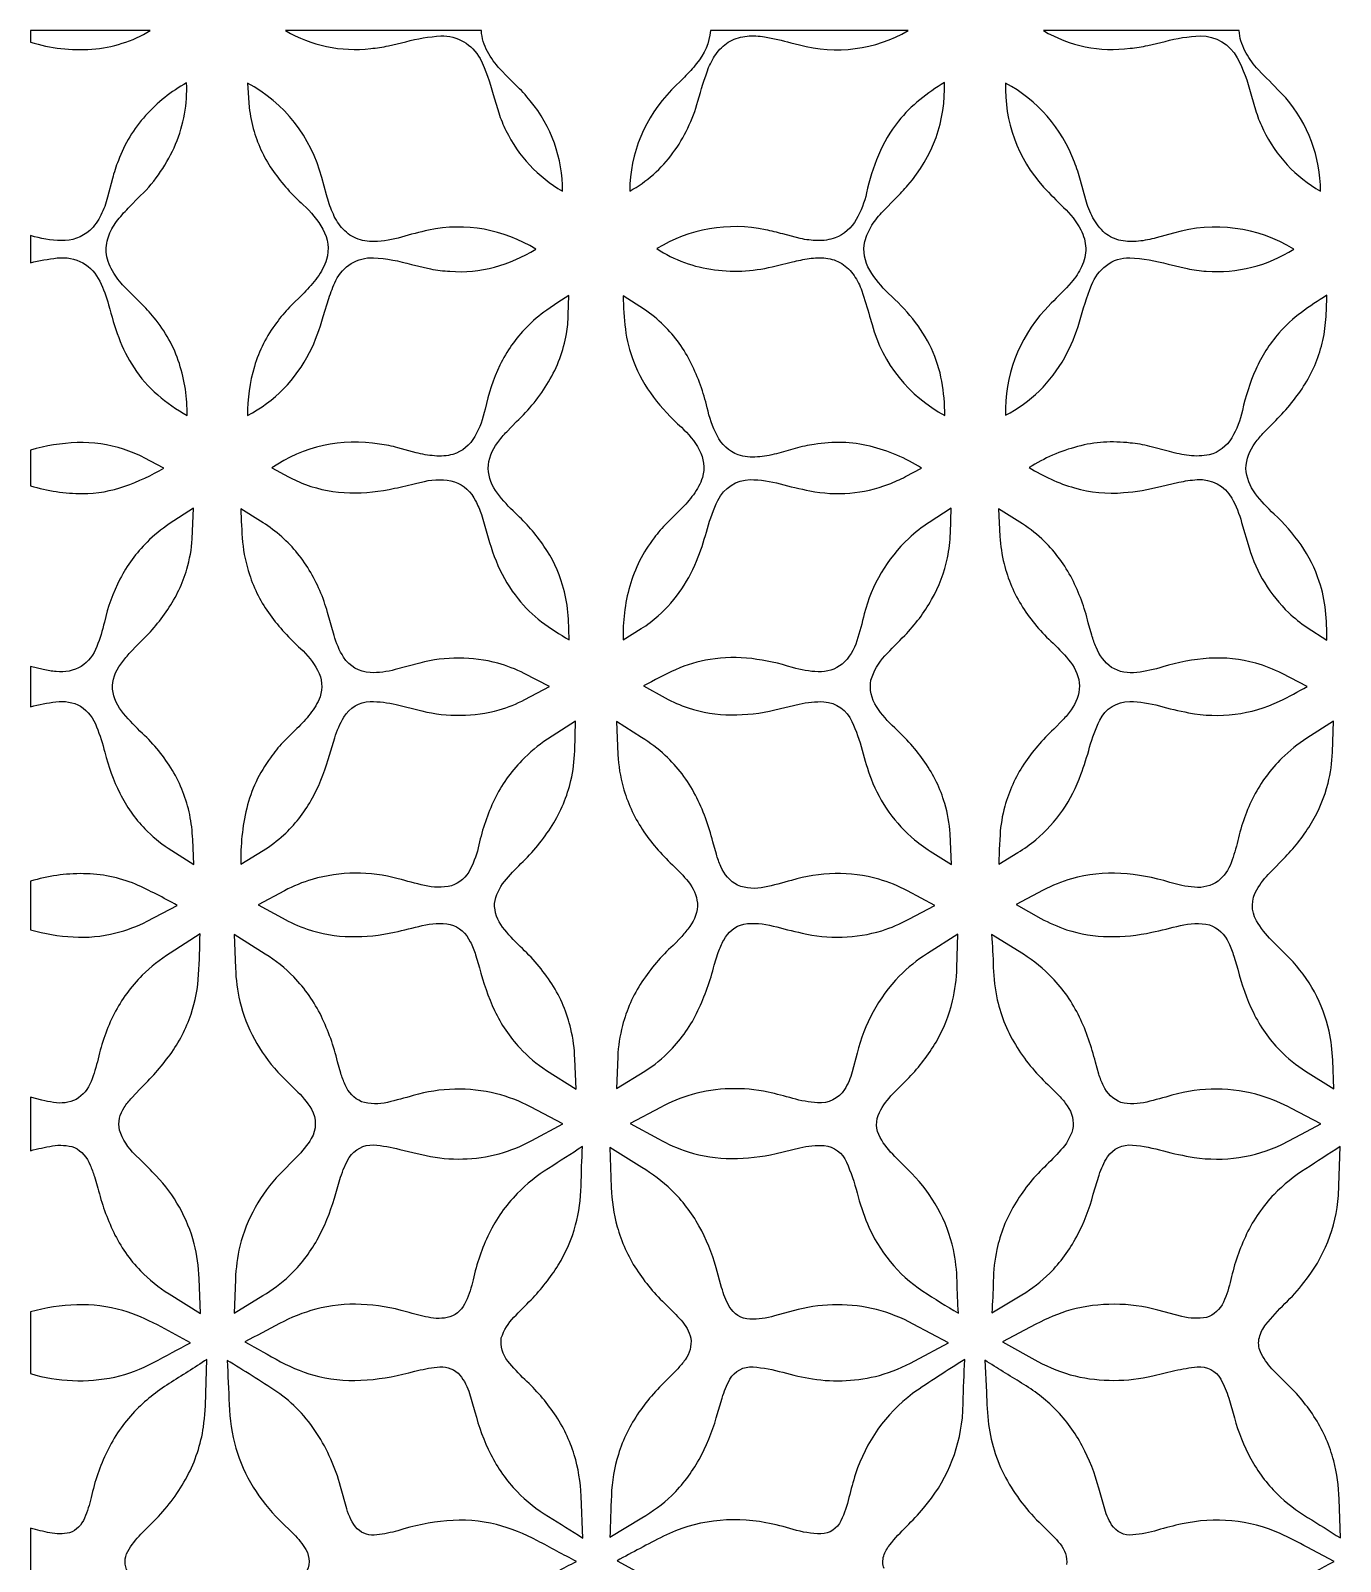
# Model space of a CAD drawing. Extents: x 0.7 to 38.5, y 8.6 to 28.3.
# Drawn here: x 0.7 to 9.15, y 18.47 to 28.34 of the extents above; entities that cross this region are included whole.
import ezdxf

# ---------------------------------------------------------------- set-up
doc = ezdxf.new("R2010")
doc.units = 0
doc.header["$LTSCALE"] = 100
doc.layers.add('LAYER_1', color=1, linetype='CONTINUOUS')

msp = doc.modelspace()

# ---------------------------------------------------------------- linework, layer by layer
at = {"layer": 'LAYER_1', "color": 7}
for points in [[(1.47169, 28.342606), (0.699984, 28.342606), (0.699984, 28.269166, 0.097096), (1.094573, 28.222971, 0.117247), (1.47169, 28.342606)], [(3.606567, 28.342606), (2.34329, 28.342606, 0.163977), (2.893099, 28.227511, 0.031808), (3.006916, 28.244489), (3.119142, 28.270647, -0.052202), (3.345778, 28.308453, -0.283393), (3.597683, 28.161771, -0.054849), (3.682573, 27.930595), (3.718114, 27.812305, 0.037702), (3.765094, 27.698234, 0.15141), (4.129724, 27.307742, 0.176443), (3.922041, 27.889729, 0.030721), (3.826941, 27.992945), (3.776103, 28.043277), (3.726992, 28.094772, -0.062049), (3.645699, 28.207298, -0.106192), (3.606567, 28.342606)], [(6.357782, 28.342606), (5.084042, 28.342606, -0.15352), (4.994044, 28.130752, -0.028215), (4.915222, 28.042805), (4.832532, 27.960208, 0.195734), (4.563254, 27.308136, 0.109174), (4.841169, 27.553551, 0.09203), (5.002706, 27.888545, -0.020619), (5.071753, 28.103878, -0.065037), (5.126246, 28.200755, -0.101641), (5.21039, 28.274497, -0.098505), (5.319586, 28.30692, -0.06233), (5.432633, 28.302604, -0.020046), (5.602133, 28.26413), (5.656949, 28.251201, 0.201646), (6.357782, 28.342606)], [(8.492264, 28.342606), (7.229974, 28.342606, 0.167152), (7.789654, 28.228498, 0.030296), (7.903132, 28.246627), (8.015204, 28.273139, -0.057526), (8.241938, 28.308453, -0.270067), (8.480616, 28.167496, -0.057828), (8.567085, 27.935604), (8.602602, 27.816614, 0.037521), (8.649408, 27.701788, 0.153486), (9.016803, 27.307939, 0.180409), (8.792734, 27.908484, 0.010066), (8.651179, 28.053755), (8.604965, 28.103632, -0.061524), (8.529135, 28.21281, -0.100356), (8.492264, 28.342606)], [(1.706025, 28.006008, 0.083366), (1.440943, 27.794673, 0.094609), (1.265586, 27.505159, 0.036307), (1.227559, 27.388424), (1.196342, 27.267913, -0.047082), (1.15365, 27.15325, -0.088306), (1.081198, 27.05406, -0.190233), (0.89792, 26.98869, -0.069267), (0.699984, 27.020893), (0.699984, 26.864144), (0.700182, 26.845981, -0.033445), (0.870578, 26.876803, -0.154728), (1.036976, 26.844994, -0.15135), (1.145606, 26.726889, -0.045278), (1.203005, 26.573545, 0.024399), (1.267955, 26.363986, 0.059444), (1.366664, 26.168641, 0.071046), (1.519293, 25.994493, 0.048932), (1.709382, 25.861064, 0.08128), (1.658966, 26.196131, 0.097795), (1.495578, 26.491814, 0.035368), (1.408723, 26.587281), (1.31541, 26.679435, -0.052689), (1.235532, 26.779843, -0.096216), (1.188988, 26.900074, -0.112674), (1.201367, 27.012787, -0.07561), (1.254259, 27.110916, -0.034531), (1.329547, 27.198236), (1.409109, 27.278524, 0.100015), (1.634634, 27.611173, 0.110687), (1.706025, 28.006008)], [(2.577428, 27.395198, 0.209481), (2.098295, 28.004232), (2.110115, 27.847186, 0.051132), (2.14074, 27.693101, 0.082938), (2.26573, 27.434657, 0.05602), (2.4572, 27.219298, -0.082553), (2.584165, 27.06166, -0.203147), (2.608225, 26.86671, -0.079822), (2.548586, 26.750792, -0.038778), (2.463222, 26.652438), (2.369861, 26.559303, 0.043663), (2.286236, 26.459042, 0.091873), (2.142886, 26.176513, 0.073563), (2.098295, 25.861853, 0.159254), (2.498855, 26.268337, 0.052512), (2.586287, 26.498476), (2.62259, 26.61636, -0.031942), (2.66824, 26.730689, -0.298326), (2.910669, 26.878358, -0.053768), (3.156874, 26.834704), (3.27893, 26.806205, 0.04007), (3.403227, 26.790902, 0.085886), (3.691259, 26.818145, 0.071699), (3.957379, 26.933042, 0.193617), (3.266219, 27.056231, 0.015334), (3.091756, 27.011219, -0.061193), (2.915253, 26.982301, -0.093021), (2.797746, 27.003521, -0.114837), (2.704938, 27.073077, -0.075278), (2.646203, 27.171301, -0.032512), (2.60816, 27.283555), (2.577428, 27.395198)], [(6.592314, 28.007983, 0.030654), (6.433146, 27.896219, 0.056871), (6.296188, 27.758841, 0.07081), (6.166163, 27.539856, 0.045811), (6.089886, 27.296291, -0.075131), (6.023726, 27.124143, -0.175), (5.887533, 27.00589, -0.086364), (5.774665, 26.988446, -0.050784), (5.661983, 27.002558), (5.549893, 27.031514, 0.021099), (5.438802, 27.0586, 0.190457), (4.737771, 26.936991, 0.112739), (5.110027, 26.800402, 0.097971), (5.506714, 26.826239), (5.611823, 26.851237, -0.0257), (5.720098, 26.873274, -0.06543), (5.827447, 26.875545, -0.104004), (5.92978, 26.841243, -0.098542), (6.00954, 26.763087, -0.061378), (6.059854, 26.664184, -0.016734), (6.109142, 26.501017), (6.125224, 26.448184, 0.20632), (6.594289, 25.861656, 0.04482), (6.57504, 26.082073, 0.06665), (6.50782, 26.292422, 0.063059), (6.387716, 26.483719, 0.035313), (6.232224, 26.648366, -0.070814), (6.110788, 26.798033, -0.189914), (6.078633, 26.982792, -0.080494), (6.124949, 27.088272, -0.045439), (6.196122, 27.178408), (6.277991, 27.261549, 0.024908), (6.3564, 27.346041, 0.191734), (6.592314, 28.007983)], [(7.429958, 27.495091, 0.182224), (6.986163, 28.004627, 0.194255), (7.230566, 27.334196, 0.011693), (7.360152, 27.202778, -0.072588), (7.472039, 27.058409, -0.106165), (7.503793, 26.940347, -0.108445), (7.476777, 26.820585, -0.067342), (7.410266, 26.719313, -0.014551), (7.28025, 26.584866), (7.238858, 26.540773, 0.195487), (6.985571, 25.862446, 0.148262), (7.367574, 26.235368, 0.058702), (7.462335, 26.465286, -0.022712), (7.540512, 26.701866, -0.140359), (7.63668, 26.829053, -0.170608), (7.78689, 26.878358, -0.059694), (8.033909, 26.836925), (8.156234, 26.807815, 0.039703), (8.280632, 26.791494, 0.161186), (8.844062, 26.933437, 0.21329), (8.068605, 27.036489), (7.958378, 27.006164, -0.037138), (7.843302, 26.984445, -0.078378), (7.730521, 26.989044, -0.116936), (7.627179, 27.037674, -0.092685), (7.549251, 27.136102, -0.050374), (7.50288, 27.252391), (7.469352, 27.375675, 0.034536), (7.429958, 27.495091)], [(4.170985, 26.634744), (4.098634, 26.588696), (4.027487, 26.540576, 0.049307), (3.897166, 26.429232, 0.083087), (3.726326, 26.185421, 0.059727), (3.630257, 25.902521, -0.077328), (3.564468, 25.726227, -0.191801), (3.423166, 25.609751, -0.079808), (3.303201, 25.600728, -0.042317), (3.185253, 25.621226), (3.068008, 25.652865, 0.033945), (2.950153, 25.677268, 0.191161), (2.255044, 25.523479), (2.362588, 25.466376, 0.033887), (2.473389, 25.416084, 0.082361), (2.757991, 25.362386, 0.062378), (3.046887, 25.391604, 0.007947), (3.190885, 25.425796), (3.239394, 25.436393, -0.122884), (3.433826, 25.434246, -0.194392), (3.568836, 25.310391, -0.04058), (3.6062, 25.222451), (3.633811, 25.132789, 0.040691), (3.71337, 24.894136, 0.069738), (3.842679, 24.67932, 0.065698), (3.994592, 24.531677, 0.029186), (4.171972, 24.414978, 0.020439), (4.163902, 24.593246, 0.053129), (4.129922, 24.767961, 0.079185), (4.009793, 25.019619, 0.05672), (3.826293, 25.230708, -0.041143), (3.709545, 25.359548, -0.153451), (3.650394, 25.519333, -0.160202), (3.711717, 25.686472, -0.031319), (3.770742, 25.756725), (3.833598, 25.821777, 0.069652), (4.040121, 26.079112, 0.092292), (4.154402, 26.38738, 0.033472), (4.167061, 26.510692), (4.170985, 26.634744)], [(4.782388, 26.442262, 0.048854), (4.657225, 26.54487), (4.520809, 26.632375, 0.027869), (4.53485, 26.418177, 0.062515), (4.586944, 26.210493, 0.07408), (4.715957, 25.979958, 0.044344), (4.895903, 25.785255, -0.084997), (5.010627, 25.640153, -0.196789), (5.031924, 25.461292, -0.077588), (4.973757, 25.350597, -0.037996), (4.891584, 25.256373), (4.80175, 25.167183, 0.041254), (4.720596, 25.07159, 0.098528), (4.563229, 24.761298, 0.077192), (4.521204, 24.414583), (4.637508, 24.48706, 0.042582), (4.746852, 24.569161, 0.120903), (5.00468, 24.949191, 0.023225), (5.064078, 25.133085, -0.044285), (5.131028, 25.314019, -0.28142), (5.339698, 25.448263, -0.061032), (5.533415, 25.42023, 0.016527), (5.724466, 25.375021, 0.139), (6.232817, 25.417861, 0.027303), (6.34036, 25.467067), (6.445238, 25.5219, 0.080892), (6.112614, 25.662683, 0.104295), (5.752894, 25.674504, 0.038197), (5.630566, 25.648963), (5.508515, 25.614834, -0.047314), (5.385909, 25.593661, -0.089862), (5.261916, 25.606987, -0.191553), (5.125944, 25.731928, -0.057969), (5.061931, 25.911208, 0.058002), (4.959546, 26.196945, 0.083552), (4.782388, 26.442262)], [(9.057274, 26.635929, 0.017974), (8.89359, 26.525745, 0.05805), (8.74871, 26.392315, 0.07567), (8.599388, 26.157881, 0.052051), (8.513585, 25.89265, -0.084699), (8.44513, 25.717467, -0.1979), (8.299387, 25.606987, -0.076684), (8.169868, 25.602909, -0.036589), (8.043089, 25.628259), (7.916828, 25.662122, 0.044331), (7.788864, 25.683585, 0.096589), (7.450835, 25.661055, 0.076002), (7.139162, 25.525848, 0.071071), (7.430304, 25.394368, 0.094516), (7.747209, 25.364163, 0.049395), (7.985171, 25.404066), (8.102977, 25.430819, -0.032163), (8.222394, 25.447671, -0.286745), (8.444489, 25.329023, -0.057035), (8.508575, 25.171705), (8.556227, 25.008021, 0.130639), (8.812278, 24.589495, 0.046245), (8.930877, 24.495302), (9.058656, 24.413399, 0.024998), (9.048834, 24.604178, 0.05442), (9.009104, 24.790664, 0.074092), (8.891319, 25.026529, 0.054704), (8.717123, 25.225378, -0.040197), (8.597537, 25.356932, -0.150722), (8.535696, 25.519728, -0.152563), (8.595859, 25.683881, -0.032842), (8.653017, 25.753039), (8.714951, 25.816645, 0.060322), (8.908075, 26.049548, 0.08332), (9.027464, 26.326575, 0.043563), (9.0514, 26.480215, 0.014964), (9.057274, 26.635929)], [(1.299937, 25.643509, 0.087629), (1.000109, 25.686176, 0.063976), (0.699984, 25.637784), (0.699984, 25.4072, 0.070654), (1.034805, 25.357846, 0.083786), (1.307661, 25.40493, 0.049746), (1.559344, 25.522492), (1.43238, 25.589071, 0.037591), (1.299937, 25.643509)], [(1.750642, 25.263085), (1.594386, 25.162229, 0.048074), (1.450567, 25.044938, 0.079113), (1.276321, 24.806828, 0.063468), (1.175366, 24.528888, -0.038282), (1.126752, 24.37083, -0.14991), (1.026316, 24.243422, -0.162917), (0.865297, 24.209713, -0.035949), (0.781262, 24.222989), (0.699984, 24.243817), (0.699984, 23.998821), (0.700182, 23.983422, -0.027661), (0.863101, 24.015133, -0.162696), (1.02217, 23.986581, -0.156973), (1.12579, 23.853916, -0.022302), (1.17892, 23.689862, 0.054256), (1.275408, 23.425446, 0.078908), (1.43734, 23.19612, 0.056227), (1.586908, 23.071007), (1.752024, 22.966326), (1.745509, 23.127715, 0.03485), (1.725965, 23.287919, 0.084626), (1.614127, 23.572966, 0.069478), (1.421151, 23.811669, -0.027329), (1.299295, 23.939571, -0.144871), (1.228077, 24.09753, -0.170815), (1.280861, 24.258401, -0.033802), (1.336487, 24.326094), (1.396277, 24.388326, 0.054232), (1.583799, 24.609262, 0.077801), (1.70721, 24.870618, 0.058563), (1.741733, 25.065149), (1.750642, 25.263085)], [(2.304794, 25.091529, 0.037487), (2.183012, 25.179824), (2.055455, 25.260124, 0.016848), (2.067201, 25.045333, 0.058629), (2.110929, 24.83528, 0.079393), (2.244359, 24.575454, 0.051833), (2.441012, 24.358122, -0.085871), (2.550801, 24.218128, -0.211235), (2.565978, 24.046596, -0.071873), (2.502474, 23.937221, -0.032357), (2.417445, 23.843355), (2.326975, 23.753042, 0.046416), (2.247148, 23.654327, 0.102966), (2.093335, 23.328365, 0.067027), (2.056047, 22.967905), (2.198657, 23.055633, 0.048616), (2.331643, 23.156834, 0.078046), (2.508726, 23.380385, 0.059869), (2.618886, 23.644061), (2.661059, 23.783734, -0.055989), (2.719371, 23.916893, -0.253365), (2.889348, 24.016786, -0.063895), (3.057893, 23.996921), (3.223182, 23.956179, 0.128137), (3.721267, 23.963681, 0.048934), (3.887024, 24.029223), (4.044637, 24.113126), (3.882681, 24.198016, 0.05018), (3.71258, 24.263953, 0.12981), (3.20956, 24.265335), (3.051107, 24.222619, -0.073973), (2.888953, 24.203149, -0.241487), (2.717989, 24.302647, -0.068855), (2.656518, 24.443332), (2.61474, 24.591864, 0.065884), (2.49656, 24.864943, 0.082126), (2.304794, 25.091529)], [(6.635352, 25.263282), (6.494593, 25.171779, 0.0427), (6.362125, 25.069023, 0.142944), (6.075277, 24.582388, -0.015548), (6.027699, 24.408414, -0.134463), (5.933334, 24.258426, -0.181799), (5.777991, 24.208578, -0.063145), (5.612727, 24.236315, 0.044527), (5.349298, 24.293443, 0.073486), (5.080686, 24.287643, 0.070219), (4.858961, 24.221731, 0.018203), (4.651302, 24.117469), (4.792431, 24.040007, 0.043686), (4.939927, 23.976315, 0.077071), (5.218114, 23.931008, 0.060712), (5.498817, 23.962694), (5.655641, 23.999783, -0.0658), (5.815278, 24.015996, -0.274786), (5.995915, 23.88728, -0.04321), (6.061088, 23.703706, 0.025878), (6.119894, 23.517911, 0.129555), (6.399832, 23.12505, 0.031901), (6.516259, 23.042406), (6.637128, 22.966128), (6.634312, 23.065479), (6.62896, 23.164829, 0.056239), (6.593696, 23.359977, 0.08134), (6.46651, 23.625307, 0.056852), (6.27151, 23.846809, -0.05794), (6.154442, 23.983891, -0.199203), (6.118512, 24.154584, -0.118302), (6.208485, 24.311383, -0.008056), (6.336066, 24.443011, 0.064056), (6.509769, 24.674336, 0.078562), (6.611661, 24.944453, 0.041827), (6.630688, 25.103201), (6.635352, 25.263282)], [(7.236686, 25.049281, 0.051143), (7.095533, 25.162698), (6.941349, 25.258347), (6.950134, 25.08072, 0.047522), (6.976687, 24.905166, 0.082592), (7.096224, 24.625993, 0.065591), (7.292161, 24.392867, -0.041815), (7.40533, 24.270172, -0.153849), (7.463125, 24.117272, -0.158346), (7.408489, 23.96294, -0.033675), (7.354798, 23.897953), (7.296701, 23.838518, 0.059953), (7.104293, 23.612228, 0.079817), (6.981622, 23.342407, 0.052033), (6.950455, 23.156834), (6.945671, 23.062567), (6.943126, 22.9683), (7.064711, 23.043047, 0.03524), (7.181409, 23.12505, 0.133038), (7.472206, 23.545945, 0.020542), (7.528371, 23.72293, -0.046428), (7.59342, 23.896361, -0.288103), (7.786692, 24.017181, -0.060163), (7.977867, 23.988876, 0.018539), (8.166524, 23.944729, 0.159637), (8.753053, 24.018958, 0.016119), (8.930729, 24.114113), (8.768822, 24.198016, 0.051286), (8.599067, 24.263558, 0.085012), (8.298523, 24.295515, 0.061482), (8.000496, 24.239671, -0.041636), (7.833061, 24.203864, -0.169264), (7.669624, 24.236907, -0.145358), (7.570002, 24.366536, -0.028602), (7.542002, 24.445704), (7.519389, 24.525334, 0.05929), (7.414831, 24.807593, 0.081848), (7.236686, 25.049281)], [(4.213035, 23.890044), (4.032323, 23.773345, 0.056093), (3.867159, 23.636362, 0.082773), (3.690568, 23.385123, 0.059913), (3.590971, 23.093463, -0.064639), (3.534707, 22.935726, -0.19759), (3.412703, 22.828923, -0.116657), (3.239592, 22.830379, -0.007373), (3.06959, 22.874329, 0.13649), (2.515241, 22.870381, 0.047758), (2.33717, 22.797385), (2.166799, 22.706919), (2.32192, 22.621634, 0.042523), (2.483259, 22.549379, 0.077066), (2.763371, 22.501185, 0.059425), (3.046887, 22.529835, 0.005709), (3.225082, 22.572132, -0.10077), (3.405793, 22.580374, -0.218538), (3.534559, 22.468191, -0.040299), (3.568922, 22.384764), (3.594919, 22.300633, 0.050294), (3.691432, 22.024593, 0.079552), (3.854721, 21.783201, 0.062268), (4.026919, 21.638543), (4.217773, 21.518463), (4.208716, 21.71329, 0.050103), (4.183225, 21.906192, 0.086608), (4.060529, 22.196297, 0.064874), (3.856695, 22.437838, -0.037765), (3.743674, 22.561422, -0.175919), (3.691654, 22.715803, -0.138341), (3.755198, 22.856611, -0.025144), (3.861828, 22.972248, 0.062458), (4.062355, 23.216898, 0.084241), (4.183817, 23.50804, 0.048544), (4.207976, 23.69808), (4.213035, 23.890044)], [(4.792259, 23.669331, 0.04822), (4.639655, 23.78519), (4.476982, 23.88728), (4.486483, 23.674661, 0.053442), (4.520414, 23.465003, 0.078529), (4.643825, 23.192986, 0.061888), (4.837862, 22.964944, -0.033084), (4.941408, 22.853995, -0.145876), (4.99935, 22.716987, -0.171602), (4.950143, 22.566456, -0.03404), (4.898019, 22.503054), (4.842008, 22.444945, 0.061126), (4.641752, 22.20945, 0.082493), (4.516268, 21.927908, 0.053235), (4.485619, 21.725999), (4.47718, 21.521425), (4.660112, 21.633484, 0.061303), (4.826017, 21.768197, 0.082406), (5.002805, 22.0241, 0.048942), (5.10793, 22.318203), (5.13389, 22.3994, -0.043997), (5.169475, 22.478876, -0.217208), (5.29824, 22.582545, -0.093639), (5.487614, 22.569417, 0.006855), (5.673729, 22.523715, 0.130967), (6.1882, 22.539311, 0.046905), (6.36289, 22.613071), (6.530918, 22.701786), (6.354426, 22.79662, 0.04942), (6.169051, 22.87117, 0.077059), (5.886817, 22.907199, 0.063639), (5.605028, 22.863866, -0.015896), (5.432189, 22.819595, -0.150175), (5.258165, 22.832476, -0.176211), (5.150473, 22.953494, -0.032662), (5.121465, 23.032529), (5.098454, 23.111823, 0.061946), (4.986222, 23.413601, 0.085486), (4.792259, 23.669331)], [(9.100508, 23.891228), (8.927866, 23.779786, 0.049388), (8.767662, 23.651761, 0.079436), (8.58737, 23.406568, 0.065035), (8.483775, 23.119917, -0.029923), (8.441034, 22.977949, -0.134704), (8.356835, 22.85893, -0.180121), (8.204157, 22.819447, -0.038179), (8.122886, 22.831169), (8.04452, 22.850441, 0.062773), (7.729417, 22.908704, 0.084758), (7.411796, 22.873539, 0.04963), (7.228864, 22.800199), (7.054075, 22.707906), (7.213095, 22.618599, 0.044388), (7.379814, 22.546023, 0.074599), (7.652818, 22.501185, 0.058002), (7.928636, 22.529045, 0.006735), (8.113222, 22.572798, -0.110375), (8.300176, 22.578202, -0.206589), (8.42492, 22.459875, -0.037288), (8.458058, 22.37579), (8.483775, 22.291354, 0.054228), (8.584038, 22.011169, 0.081116), (8.754632, 21.768592, 0.057502), (8.920735, 21.633311), (9.10268, 21.519056), (9.095573, 21.705566, 0.043527), (9.073067, 21.890596, 0.137839), (8.816819, 22.362819), (8.702563, 22.477075, -0.066518), (8.60341, 22.604064, -0.265573), (8.605976, 22.803653, -0.057655), (8.691977, 22.914676), (8.790562, 23.015483, 0.058214), (8.959527, 23.23516, 0.073603), (9.065565, 23.490668, 0.051752), (9.093697, 23.689837), (9.100508, 23.891228)], [(1.37614, 22.839189, 0.094068), (1.040135, 22.907051, 0.077975), (0.699984, 22.858536), (0.699984, 22.544246, 0.05345), (0.973877, 22.498865, 0.075988), (1.249398, 22.524702, 0.057991), (1.452566, 22.600683), (1.644628, 22.702576, 0.023517), (1.37614, 22.839189)], [(1.792692, 22.519174), (1.599444, 22.394604, 0.053644), (1.419967, 22.251673, 0.07986), (1.238984, 22.003223, 0.063191), (1.134698, 21.713315, -0.035293), (1.089465, 21.566485, -0.167255), (0.993742, 21.451341, -0.153613), (0.847381, 21.432068, -0.028485), (0.772618, 21.446983), (0.699984, 21.46595), (0.699984, 21.121061, -0.025001), (0.840842, 21.151686, -0.118217), (0.982292, 21.142185, -0.179553), (1.083567, 21.028645, -0.030393), (1.111051, 20.954265), (1.133909, 20.880014, 0.053284), (1.235628, 20.594449, 0.081365), (1.408714, 20.346788, 0.060809), (1.593325, 20.197812), (1.794666, 20.071193), (1.786967, 20.297656, 0.050918), (1.754985, 20.521306, 0.125723), (1.509397, 20.959573, 0.013548), (1.408077, 21.060994), (1.37424, 21.09515, -0.117595), (1.272693, 21.254121, -0.206812), (1.303984, 21.400062, -0.03986), (1.351759, 21.462279), (1.403976, 21.518463, 0.047481), (1.599173, 21.740015, 0.075833), (1.734256, 22.001545, 0.06838), (1.783537, 22.25762, 0.009494), (1.792692, 22.519174)], [(2.397185, 22.241013, 0.060241), (2.212797, 22.388879), (2.011826, 22.514831), (2.020783, 22.29814, 0.046149), (2.049138, 22.083671, 0.128076), (2.294923, 21.62803, 0.015945), (2.408932, 21.513306, -0.066065), (2.510503, 21.388365, -0.269809), (2.509516, 21.199041, -0.061786), (2.41483, 21.079431), (2.306965, 20.970629, 0.129916), (2.049335, 20.506302, 0.047874), (2.020586, 20.291141), (2.01301, 20.07376), (2.197028, 20.186337, 0.054716), (2.368757, 20.315794, 0.076563), (2.547223, 20.545934, 0.057869), (2.658764, 20.815458), (2.698963, 20.949702, -0.059587), (2.754709, 21.077432, -0.263029), (2.909879, 21.157781, -0.047592), (3.080695, 21.129575), (3.1649, 21.108337), (3.249438, 21.089079, 0.117481), (3.720872, 21.101319, 0.054439), (3.931492, 21.185888), (4.131896, 21.293999), (3.922584, 21.403492, 0.059532), (3.702907, 21.488258, 0.131241), (3.167115, 21.476216, -0.009475), (3.001161, 21.432562, -0.134315), (2.832689, 21.436732, -0.189162), (2.728354, 21.546324, -0.034449), (2.700431, 21.620377), (2.678506, 21.69456, 0.056049), (2.574565, 21.987183, 0.079067), (2.397185, 22.241013)], [(6.678981, 22.517792), (6.481933, 22.392383, 0.053669), (6.300728, 22.245948, 0.13545), (6.029871, 21.749442), (5.997988, 21.629067, -0.066624), (5.948337, 21.515502, -0.276187), (5.774017, 21.428836, -0.051824), (5.61401, 21.458053, 0.01854), (5.45578, 21.497932, 0.120988), (4.964999, 21.48352, 0.050827), (4.760918, 21.400506), (4.566018, 21.296763), (4.748679, 21.197141, 0.050477), (4.938743, 21.113954, 0.075429), (5.221692, 21.0703, 0.058814), (5.506714, 21.102899), (5.66028, 21.139273, -0.068714), (5.81666, 21.154622, -0.276338), (5.960577, 21.046635, -0.04167), (6.029057, 20.848674, 0.036592), (6.095611, 20.649825, 0.147334), (6.452148, 20.215506, 0.009268), (6.682534, 20.072772, -0.011846), (6.673404, 20.279494, 0.047252), (6.649763, 20.484586, 0.139611), (6.38167, 20.974577), (6.272127, 21.083823, -0.067921), (6.17754, 21.205359, -0.24812), (6.172604, 21.368228, -0.07268), (6.260134, 21.487173), (6.364099, 21.593087, 0.058781), (6.537778, 21.82108, 0.07565), (6.644828, 22.086237, 0.050775), (6.672121, 22.300978), (6.678981, 22.517792)], [(7.287225, 22.236077, 0.061343), (7.101011, 22.387645), (6.896141, 22.514634, -0.012545), (6.907023, 22.303076, 0.048136), (6.93286, 22.093147, 0.086677), (7.060367, 21.786927, 0.067426), (7.274788, 21.532677), (7.331672, 21.47492, -0.041588), (7.383392, 21.410278, -0.206971), (7.418706, 21.25649, -0.111714), (7.343119, 21.125503, -0.014388), (7.236291, 21.015837, 0.06574), (7.043883, 20.772199, 0.081466), (6.930096, 20.483994, 0.047772), (6.906604, 20.280283, -0.012834), (6.897325, 20.074944), (7.092176, 20.192037, 0.056451), (7.271037, 20.331192, 0.075478), (7.444839, 20.567033, 0.055734), (7.55216, 20.840333), (7.589867, 20.964089, -0.063079), (7.643564, 21.081183, -0.269738), (7.80525, 21.157386, -0.043053), (8.003778, 21.12042, 0.028861), (8.20127, 21.077827, 0.149892), (8.768451, 21.161532), (8.893836, 21.226581), (9.018185, 21.293407), (8.830416, 21.392486, 0.047587), (8.635392, 21.475426, 0.142653), (8.059326, 21.477993, -0.006043), (7.89621, 21.43461, -0.119267), (7.729836, 21.432389, -0.200873), (7.617703, 21.539464, -0.038943), (7.587751, 21.61509), (7.565387, 21.691401, 0.054183), (7.462656, 21.982839, 0.080054), (7.287225, 22.236077)], [(4.258243, 21.147515, -0.003693), (4.039307, 21.007003, 0.057941), (3.837546, 20.844281, 0.081171), (3.656168, 20.587293, 0.060826), (3.553264, 20.289142, -0.04785), (3.506451, 20.148581, -0.199965), (3.403819, 20.048885, -0.117668), (3.263208, 20.046911, -0.014398), (3.12467, 20.081656, 0.060206), (2.832294, 20.130024, 0.075062), (2.538142, 20.099029, 0.057796), (2.304424, 20.006218, -0.005066), (2.080922, 19.888976, 0.004124), (2.312246, 19.760531, 0.065484), (2.558081, 19.665697, 0.078127), (2.868965, 19.643142, 0.048635), (3.176591, 19.69906, -0.030428), (3.321051, 19.725983, -0.21209), (3.456332, 19.687018, -0.108455), (3.524589, 19.569752), (3.564714, 19.438271, 0.054799), (3.66673, 19.162577, 0.077675), (3.836559, 18.923603, 0.062271), (4.039184, 18.761671, -0.004106), (4.26002, 18.623725), (4.249606, 18.894583, 0.063761), (4.205138, 19.160702, 0.075203), (4.078223, 19.423638, 0.05703), (3.8869, 19.644968, -0.033424), (3.777136, 19.764208, -0.210506), (3.734889, 19.913654, -0.110535), (3.816546, 20.047182, -0.003913), (3.927371, 20.160426, 0.056906), (4.101814, 20.383237, 0.071201), (4.214219, 20.642323, 0.05841), (4.249335, 20.89329, -0.006221), (4.258243, 21.147515)], [(4.833124, 20.866787, 0.052027), (4.640247, 21.013246), (4.433748, 21.141198), (4.443643, 20.884431, 0.055619), (4.482115, 20.63107, 0.076595), (4.606242, 20.356092, 0.061212), (4.80055, 20.124496, -0.018553), (4.894052, 20.028255, -0.12151), (4.956905, 19.911877, -0.197689), (4.919692, 19.773512, -0.036444), (4.872287, 19.715184), (4.821476, 19.661946, 0.054925), (4.622627, 19.43415, 0.076676), (4.489814, 19.163268, 0.064605), (4.444359, 18.898235, 0.002707), (4.434735, 18.628463), (4.641308, 18.753182, 0.053514), (4.833519, 18.897741, 0.07358), (5.009912, 19.12951, 0.056761), (5.121157, 19.399183), (5.158839, 19.525974, -0.051381), (5.209402, 19.647732, -0.292293), (5.358256, 19.726896, -0.046582), (5.550837, 19.692077, 0.027005), (5.742233, 19.649706, 0.103842), (6.172999, 19.672409, 0.054012), (6.400227, 19.766306), (6.617387, 19.882856), (6.39122, 20.003479, 0.057871), (6.153652, 20.09745, 0.120787), (5.649842, 20.097252), (5.49551, 20.055622, -0.073087), (5.337921, 20.034276, -0.268717), (5.205059, 20.116599, -0.056141), (5.155384, 20.239072), (5.119775, 20.366728, 0.059825), (5.009542, 20.636006, 0.073014), (4.833124, 20.866787)], [(9.13249, 20.831054), (9.143545, 21.14712, -0.002845), (8.921623, 21.004511, 0.057934), (8.71732, 20.838951, 0.077561), (8.540656, 20.584011, 0.060214), (8.439356, 20.290129, -0.051479), (8.390544, 20.144929, -0.212883), (8.281619, 20.045924, -0.108497), (8.123611, 20.052044), (7.968712, 20.093106, 0.132196), (7.406466, 20.094291, 0.052979), (7.182174, 20.002047), (6.967211, 19.888187), (7.193995, 19.762851, 0.064271), (7.434104, 19.668461, 0.114635), (7.936533, 19.66925), (8.078649, 19.70291, -0.040418), (8.222394, 19.726502, -0.297306), (8.373813, 19.648324, -0.053279), (8.425068, 19.525925), (8.462256, 19.398196, 0.059353), (8.567283, 19.134865, 0.07302), (8.736864, 18.908402, 0.055252), (8.933591, 18.756292, -0.004909), (9.145125, 18.624318), (9.136956, 18.874545, 0.054188), (9.102285, 19.121811, 0.076574), (8.984624, 19.392347, 0.062946), (8.797077, 19.620686), (8.704093, 19.715051, -0.077312), (8.629469, 19.823631, -0.163173), (8.622732, 19.916442, -0.11109), (8.665004, 20.000517, -0.03016), (8.787576, 20.135058, 0.032769), (8.909408, 20.27019, 0.151322), (9.13249, 20.831054)], [(1.294409, 20.090145, 0.078369), (0.996975, 20.127334, 0.061307), (0.699984, 20.081459), (0.699984, 19.683464, 0.123651), (1.242291, 19.661156, 0.063815), (1.493135, 19.755497, 0.003272), (1.729913, 19.882856), (1.517121, 19.997532, 0.050696), (1.294409, 20.090145)]]:
    msp.add_lwpolyline(points, format="xyb", close=True, dxfattribs=at)
for points in [[(1.326193, 18.406171, -0.261313), (1.326391, 18.537059, -0.063978), (1.41133, 18.647958), (1.509595, 18.747901, 0.070608), (1.708641, 19.020017, 0.086448), (1.814408, 19.339365, 0.026304), (1.829732, 19.556846), (1.835729, 19.775066), (1.835729, 19.775066, -0.006115), (1.593522, 19.619501, 0.060859), (1.370415, 19.439061, 0.077805), (1.192714, 19.181826, 0.059477), (1.090674, 18.885502, -0.043884), (1.047439, 18.751726, -0.206624), (0.950902, 18.656892, -0.094699), (0.824259, 18.657138, -0.026991), (0.699984, 18.687886), (0.699984, 18.25949)], [(3.965991, 18.337963, -0.006177), (4.218957, 18.472701, -0.003574), (3.967694, 18.606402, 0.060987), (3.703697, 18.710194, 0.082597), (3.383707, 18.734921, 0.056472), (3.068011, 18.671106, -0.038737), (2.932607, 18.643813, -0.21864), (2.806235, 18.681964, -0.105085), (2.738225, 18.812802), (2.69805, 18.956375, 0.078703), (2.546458, 19.298105, 0.096648), (2.288408, 19.566988), (2.288408, 19.566988, 0.00931), (1.967209, 19.768749, -0.004924), (1.979671, 19.483949, 0.059927), (2.023078, 19.203147, 0.126519), (2.305978, 18.737438), (2.396568, 18.648205, -0.060825), (2.475165, 18.548904, -0.279789), (2.472007, 18.394918, -0.058801)], [(6.202809, 18.427295, -0.169268), (6.200761, 18.508014, -0.096206), (6.239726, 18.580294, -0.029792), (6.347886, 18.698892, 0.025534), (6.457083, 18.816603, 0.154977), (6.707804, 19.398393), (6.712909, 19.492327, -0.006743), (6.723597, 19.774277), (6.723597, 19.774277, 0.012985), (6.387, 19.55534, 0.154142), (6.01921, 19.037118, 0.023948), (5.976766, 18.884588, -0.055939), (5.924845, 18.735464, -0.291936), (5.795536, 18.650969, -0.072608), (5.617317, 18.678731, 0.028959), (5.441171, 18.72204, 0.164429), (4.780019, 18.635373, 0.005671), (4.481325, 18.477241), (4.652265, 18.383739, 0.016708)], [(8.857092, 18.340628, -0.006747), (9.105049, 18.472503), (8.931839, 18.564623, 0.014312), (8.757001, 18.653338, 0.157964), (8.12408, 18.714735, 0.020023), (7.966441, 18.674437, -0.04933), (7.807026, 18.643467, -0.285159), (7.670216, 18.709405, -0.064262), (7.620985, 18.824327), (7.5873, 18.945319, 0.057325), (7.480719, 19.217361, 0.072524), (7.308546, 19.452683), (7.308546, 19.452683, 0.060329), (7.089832, 19.623104, -0.00742), (6.853498, 19.770131), (6.862604, 19.563188, 0.015853), (6.876596, 19.35654, 0.097367), (6.997934, 18.992551, 0.079903), (7.237871, 18.691637, -0.029404), (7.337542, 18.585525, -0.201215), (7.380209, 18.452169, -0.11916)]]:
    msp.add_lwpolyline(points, format="xyb", dxfattribs=at)

doc.saveas('drawing.dxf')
